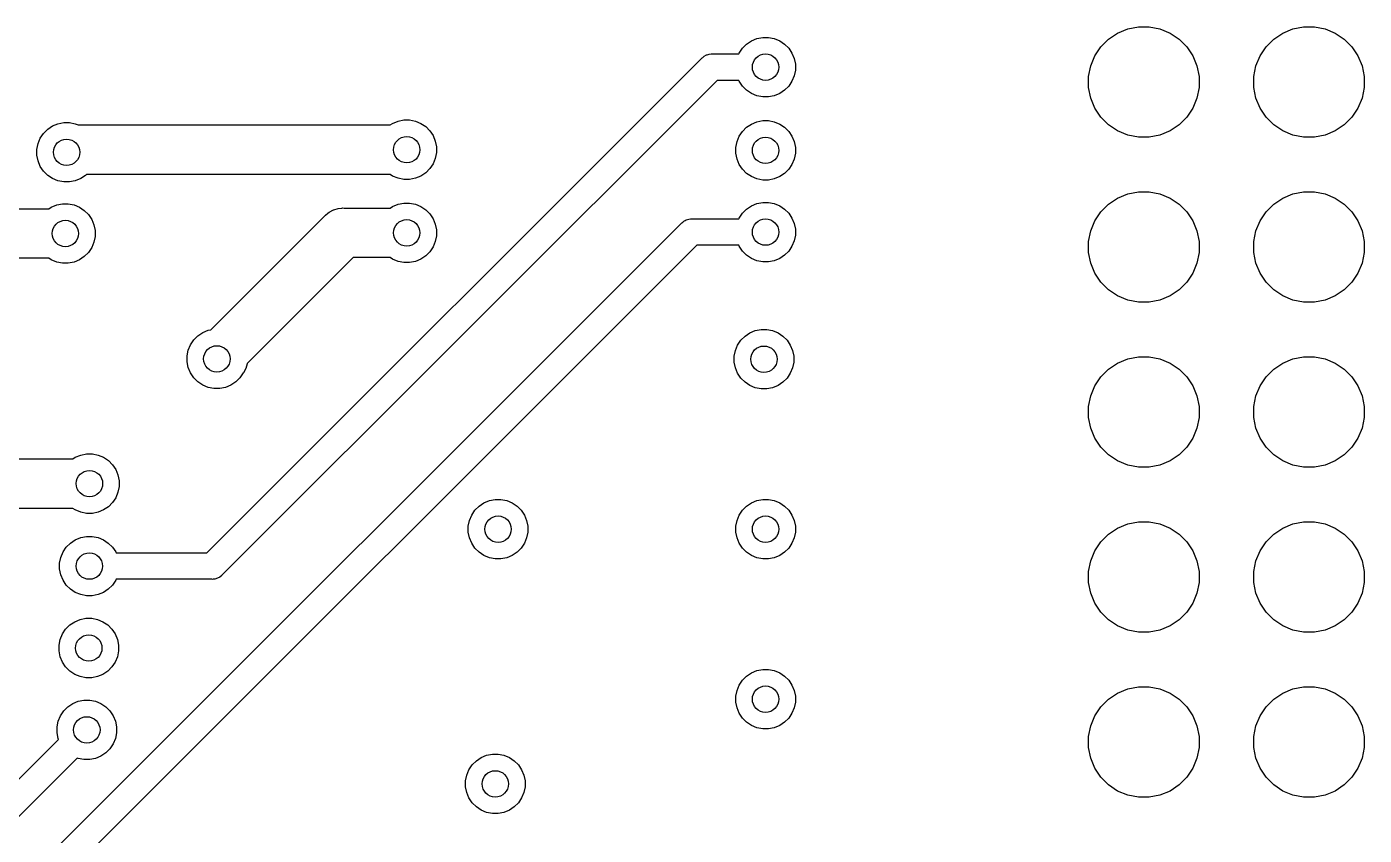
# Model space of a CAD drawing. Extents: x 3.58 to 7.49, y -4.48 to -2.36.
# Drawn here: x 6.597 to 7.407, y -3.963 to -3.474 of the extents above; entities that cross this region are included whole.
import ezdxf

# ---------------------------------------------------------------- set-up
doc = ezdxf.new("R2010")
doc.units = 0
doc.header["$MEASUREMENT"] = 0
doc.layers.add('BLACK', color=7, linetype='CONTINUOUS')

msp = doc.modelspace()

# ---------------------------------------------------------------- linework, layer by layer
at = {"layer": 'BLACK', "linetype": 'CONTINUOUS'}
for p, q in [((7.26333, -3.47481), (7.26979, -3.47353)), ((7.26979, -3.47353), (7.27638, -3.47353)), ((7.27638, -3.47353), (7.28285, -3.47481)), ((7.36333, -3.47481), (7.36979, -3.47353)), ((7.36979, -3.47353), (7.37638, -3.47353)), ((7.37638, -3.47353), (7.38285, -3.47481)), ((7.03261, -3.48405), (7.03556, -3.48208)), ((7.03556, -3.48208), (7.03883, -3.48072)), ((7.03883, -3.48072), (7.04231, -3.48003)), ((7.04231, -3.48003), (7.04586, -3.48003)), ((7.04586, -3.48003), (7.04933, -3.48072)), ((7.04933, -3.48072), (7.05261, -3.48208)), ((7.05261, -3.48208), (7.05556, -3.48405)), ((7.24709, -3.48566), (7.25175, -3.481)), ((7.25175, -3.481), (7.25724, -3.47734)), ((7.25724, -3.47734), (7.26333, -3.47481)), ((7.28285, -3.47481), (7.28894, -3.47734)), ((7.28894, -3.47734), (7.29442, -3.481)), ((7.29442, -3.481), (7.29908, -3.48566)), ((7.34709, -3.48566), (7.35175, -3.481)), ((7.35175, -3.481), (7.35724, -3.47734)), ((7.35724, -3.47734), (7.36333, -3.47481)), ((7.38285, -3.47481), (7.38894, -3.47734)), ((7.38894, -3.47734), (7.39442, -3.481)), ((7.39442, -3.481), (7.39908, -3.48566)), ((7.00869, -3.4905), (7.00985, -3.49015)), ((7.00985, -3.49015), (7.01102, -3.49003)), ((7.01102, -3.49003), (7.01142, -3.48999)), ((7.01102, -3.49003), (7.01102, -3.49003)), ((7.01142, -3.48999), (7.01181, -3.49003)), ((7.01181, -3.49003), (7.02791, -3.49003)), ((7.02791, -3.49003), (7.02813, -3.48951)), ((7.02813, -3.48951), (7.0301, -3.48656)), ((7.0301, -3.48656), (7.03261, -3.48405)), ((7.05556, -3.48405), (7.05806, -3.48656)), ((7.05806, -3.48656), (7.06003, -3.48951)), ((7.06003, -3.48951), (7.06139, -3.49278)), ((7.24343, -3.49114), (7.24709, -3.48566)), ((7.29908, -3.48566), (7.30274, -3.49114)), ((7.34343, -3.49114), (7.34709, -3.48566)), ((7.39908, -3.48566), (7.40274, -3.49114)), ((6.7058, -3.79234), (7.00548, -3.49265)), ((7.00548, -3.49265), (7.00573, -3.49235)), ((7.00573, -3.49235), (7.00604, -3.4921)), ((7.00604, -3.4921), (7.00695, -3.49135)), ((7.00695, -3.49135), (7.00834, -3.4906)), ((7.00834, -3.4906), (7.00869, -3.4905)), ((7.06139, -3.49278), (7.06208, -3.49626)), ((7.06208, -3.49626), (7.06208, -3.4998)), ((7.23962, -3.5037), (7.24091, -3.49723)), ((7.24091, -3.49723), (7.24343, -3.49114)), ((7.30274, -3.49114), (7.30527, -3.49723)), ((7.30527, -3.49723), (7.30655, -3.5037)), ((7.33962, -3.5037), (7.34091, -3.49723)), ((7.34091, -3.49723), (7.34343, -3.49114)), ((7.40274, -3.49114), (7.40527, -3.49723)), ((7.40527, -3.49723), (7.40655, -3.5037)), ((7.01473, -3.50603), (6.71505, -3.80572)), ((7.02791, -3.50603), (7.01473, -3.50603)), ((7.02813, -3.50656), (7.02791, -3.50603)), ((7.0301, -3.50951), (7.02813, -3.50656)), ((7.06003, -3.50656), (7.05806, -3.50951)), ((7.06139, -3.50328), (7.06003, -3.50656)), ((7.06208, -3.4998), (7.06139, -3.50328)), ((7.23962, -3.51029), (7.23962, -3.5037)), ((7.30655, -3.5037), (7.30655, -3.51029)), ((7.33962, -3.51029), (7.33962, -3.5037)), ((7.40655, -3.5037), (7.40655, -3.51029)), ((7.03261, -3.51201), (7.0301, -3.50951)), ((7.03556, -3.51398), (7.03261, -3.51201)), ((7.03883, -3.51534), (7.03556, -3.51398)), ((7.05261, -3.51398), (7.04933, -3.51534)), ((7.05556, -3.51201), (7.05261, -3.51398)), ((7.05806, -3.50951), (7.05556, -3.51201)), ((7.24091, -3.51675), (7.23962, -3.51029)), ((7.30655, -3.51029), (7.30527, -3.51675)), ((7.34091, -3.51675), (7.33962, -3.51029)), ((7.40655, -3.51029), (7.40527, -3.51675)), ((7.04231, -3.51603), (7.03883, -3.51534)), ((7.04586, -3.51603), (7.04231, -3.51603)), ((7.04933, -3.51534), (7.04586, -3.51603)), ((7.24343, -3.52284), (7.24091, -3.51675)), ((7.30527, -3.51675), (7.30274, -3.52284)), ((7.34343, -3.52284), (7.34091, -3.51675)), ((7.40527, -3.51675), (7.40274, -3.52284)), ((6.81825, -3.53208), (6.82152, -3.53072)), ((6.82152, -3.53072), (6.825, -3.53003)), ((6.825, -3.53003), (6.82854, -3.53003)), ((6.82854, -3.53003), (6.83202, -3.53072)), ((6.83202, -3.53072), (6.8353, -3.53208)), ((7.03883, -3.53112), (7.04231, -3.53043)), ((7.04231, -3.53043), (7.04586, -3.53043)), ((7.04586, -3.53043), (7.04933, -3.53112)), ((7.24709, -3.52832), (7.24343, -3.52284)), ((7.25175, -3.53299), (7.24709, -3.52832)), ((7.29908, -3.52832), (7.29442, -3.53299)), ((7.30274, -3.52284), (7.29908, -3.52832)), ((7.34709, -3.52832), (7.34343, -3.52284)), ((7.35175, -3.53299), (7.34709, -3.52832)), ((7.39908, -3.52832), (7.39442, -3.53299)), ((7.40274, -3.52284), (7.39908, -3.52832)), ((6.60491, -3.54108), (6.60688, -3.53813)), ((6.60688, -3.53813), (6.60939, -3.53562)), ((6.60939, -3.53562), (6.61234, -3.53365)), ((6.61234, -3.53365), (6.61562, -3.5323)), ((6.61562, -3.5323), (6.61909, -3.53161)), ((6.61909, -3.53161), (6.62264, -3.53161)), ((6.62264, -3.53161), (6.62612, -3.5323)), ((6.62612, -3.5323), (6.62789, -3.53303)), ((6.62789, -3.53303), (6.81682, -3.53303)), ((6.81682, -3.53303), (6.81825, -3.53208)), ((6.8353, -3.53208), (6.83825, -3.53405)), ((6.83825, -3.53405), (6.84075, -3.53656)), ((6.84075, -3.53656), (6.84272, -3.53951)), ((7.02813, -3.5399), (7.0301, -3.53695)), ((7.0301, -3.53695), (7.03261, -3.53444)), ((7.03261, -3.53444), (7.03556, -3.53247)), ((7.03556, -3.53247), (7.03883, -3.53112)), ((7.04933, -3.53112), (7.05261, -3.53247)), ((7.05261, -3.53247), (7.05556, -3.53444)), ((7.05556, -3.53444), (7.05806, -3.53695)), ((7.05806, -3.53695), (7.06003, -3.5399)), ((7.25724, -3.53665), (7.25175, -3.53299)), ((7.26333, -3.53917), (7.25724, -3.53665)), ((7.28894, -3.53665), (7.28285, -3.53917)), ((7.29442, -3.53299), (7.28894, -3.53665)), ((7.35724, -3.53665), (7.35175, -3.53299)), ((7.36333, -3.53917), (7.35724, -3.53665)), ((7.38894, -3.53665), (7.38285, -3.53917)), ((7.39442, -3.53299), (7.38894, -3.53665)), ((6.60287, -3.54783), (6.60356, -3.54436)), ((6.60356, -3.54436), (6.60491, -3.54108)), ((6.84272, -3.53951), (6.84408, -3.54278)), ((6.84408, -3.54278), (6.84477, -3.54626)), ((6.84477, -3.54626), (6.84477, -3.5498)), ((7.02608, -3.54665), (7.02677, -3.54317)), ((7.02608, -3.5502), (7.02608, -3.54665)), ((7.02677, -3.54317), (7.02813, -3.5399)), ((7.06003, -3.5399), (7.06139, -3.54317)), ((7.06139, -3.54317), (7.06208, -3.54665)), ((7.06208, -3.54665), (7.06208, -3.5502)), ((7.26979, -3.54046), (7.26333, -3.53917)), ((7.27638, -3.54046), (7.26979, -3.54046)), ((7.28285, -3.53917), (7.27638, -3.54046)), ((7.36979, -3.54046), (7.36333, -3.53917)), ((7.37638, -3.54046), (7.36979, -3.54046)), ((7.38285, -3.53917), (7.37638, -3.54046)), ((6.60287, -3.55138), (6.60287, -3.54783)), ((6.60356, -3.55486), (6.60287, -3.55138)), ((6.60491, -3.55813), (6.60356, -3.55486)), ((6.84408, -3.55328), (6.84272, -3.55656)), ((6.84477, -3.5498), (6.84408, -3.55328)), ((7.02677, -3.55368), (7.02608, -3.5502)), ((7.02813, -3.55695), (7.02677, -3.55368)), ((7.06139, -3.55368), (7.06003, -3.55695)), ((7.06208, -3.5502), (7.06139, -3.55368)), ((6.60688, -3.56108), (6.60491, -3.55813)), ((6.60939, -3.56359), (6.60688, -3.56108)), ((6.6329, -3.56303), (6.63234, -3.56359)), ((6.81682, -3.56303), (6.6329, -3.56303)), ((6.81825, -3.56398), (6.81682, -3.56303)), ((6.83825, -3.56201), (6.8353, -3.56398)), ((6.84075, -3.55951), (6.83825, -3.56201)), ((6.84272, -3.55656), (6.84075, -3.55951)), ((7.0301, -3.5599), (7.02813, -3.55695)), ((7.03261, -3.56241), (7.0301, -3.5599)), ((7.03556, -3.56438), (7.03261, -3.56241)), ((7.05556, -3.56241), (7.05261, -3.56438)), ((7.05806, -3.5599), (7.05556, -3.56241)), ((7.06003, -3.55695), (7.05806, -3.5599)), ((6.61234, -3.56556), (6.60939, -3.56359)), ((6.61562, -3.56691), (6.61234, -3.56556)), ((6.61909, -3.56761), (6.61562, -3.56691)), ((6.62264, -3.56761), (6.61909, -3.56761)), ((6.62612, -3.56691), (6.62264, -3.56761)), ((6.62939, -3.56556), (6.62612, -3.56691)), ((6.63234, -3.56359), (6.62939, -3.56556)), ((6.82152, -3.56534), (6.81825, -3.56398)), ((6.825, -3.56603), (6.82152, -3.56534)), ((6.82854, -3.56603), (6.825, -3.56603)), ((6.83202, -3.56534), (6.82854, -3.56603)), ((6.8353, -3.56398), (6.83202, -3.56534)), ((7.03883, -3.56573), (7.03556, -3.56438)), ((7.04231, -3.56643), (7.03883, -3.56573)), ((7.04586, -3.56643), (7.04231, -3.56643)), ((7.04933, -3.56573), (7.04586, -3.56643)), ((7.05261, -3.56438), (7.04933, -3.56573)), ((7.25175, -3.581), (7.25724, -3.57734)), ((7.25724, -3.57734), (7.26333, -3.57481)), ((7.26333, -3.57481), (7.26979, -3.57353)), ((7.26979, -3.57353), (7.27638, -3.57353)), ((7.27638, -3.57353), (7.28285, -3.57481)), ((7.28285, -3.57481), (7.28894, -3.57734)), ((7.28894, -3.57734), (7.29442, -3.581)), ((7.35175, -3.581), (7.35724, -3.57734)), ((7.35724, -3.57734), (7.36333, -3.57481)), ((7.36333, -3.57481), (7.36979, -3.57353)), ((7.36979, -3.57353), (7.37638, -3.57353)), ((7.37638, -3.57353), (7.38285, -3.57481)), ((7.38285, -3.57481), (7.38894, -3.57734)), ((7.38894, -3.57734), (7.39442, -3.581)), ((6.36058, -3.58382), (6.61013, -3.58382)), ((6.61013, -3.58382), (6.61155, -3.58287)), ((6.61155, -3.58287), (6.61483, -3.58151)), ((6.61483, -3.58151), (6.61831, -3.58082)), ((6.61831, -3.58082), (6.62185, -3.58082)), ((6.62185, -3.58082), (6.62533, -3.58151)), ((6.62533, -3.58151), (6.6286, -3.58287)), ((6.6286, -3.58287), (6.63155, -3.58484)), ((6.63155, -3.58484), (6.63406, -3.58734)), ((6.63406, -3.58734), (6.63603, -3.59029)), ((6.77753, -3.58777), (6.77905, -3.58652)), ((6.77905, -3.58652), (6.77982, -3.58589)), ((6.77982, -3.58589), (6.78242, -3.5845)), ((6.78242, -3.5845), (6.78261, -3.58444)), ((6.78261, -3.58444), (6.78525, -3.58364)), ((6.78525, -3.58364), (6.78745, -3.58343)), ((6.78745, -3.58343), (6.78819, -3.58335)), ((6.78745, -3.58343), (6.78745, -3.58343)), ((6.78819, -3.58335), (6.78893, -3.58343)), ((6.78893, -3.58343), (6.81682, -3.58343)), ((6.81682, -3.58343), (6.81825, -3.58247)), ((6.81825, -3.58247), (6.82152, -3.58112)), ((6.82152, -3.58112), (6.825, -3.58043)), ((6.825, -3.58043), (6.82854, -3.58043)), ((6.82854, -3.58043), (6.83202, -3.58112)), ((6.83202, -3.58112), (6.8353, -3.58247)), ((6.8353, -3.58247), (6.83825, -3.58444)), ((6.83825, -3.58444), (6.84075, -3.58695)), ((6.84075, -3.58695), (6.84272, -3.5899)), ((7.02813, -3.58947), (7.0301, -3.58652)), ((7.0301, -3.58652), (7.03261, -3.58401)), ((7.03261, -3.58401), (7.03556, -3.58204)), ((7.03556, -3.58204), (7.03883, -3.58068)), ((7.03883, -3.58068), (7.04231, -3.57999)), ((7.04231, -3.57999), (7.04586, -3.57999)), ((7.04586, -3.57999), (7.04933, -3.58068)), ((7.04933, -3.58068), (7.05261, -3.58204)), ((7.05261, -3.58204), (7.05556, -3.58401)), ((7.05556, -3.58401), (7.05806, -3.58652)), ((7.05806, -3.58652), (7.06003, -3.58947)), ((7.24343, -3.59114), (7.24709, -3.58566)), ((7.24709, -3.58566), (7.25175, -3.581)), ((7.29442, -3.581), (7.29908, -3.58566)), ((7.29908, -3.58566), (7.30274, -3.59114)), ((7.34343, -3.59114), (7.34709, -3.58566)), ((7.34709, -3.58566), (7.35175, -3.581)), ((7.39442, -3.581), (7.39908, -3.58566)), ((7.39908, -3.58566), (7.40274, -3.59114)), ((6.30077, -4.28499), (6.99315, -3.59261)), ((6.63603, -3.59029), (6.63739, -3.59357)), ((6.63739, -3.59357), (6.63808, -3.59705)), ((6.70824, -3.65716), (6.77706, -3.58834)), ((6.77706, -3.58834), (6.77753, -3.58777)), ((6.84272, -3.5899), (6.84408, -3.59317)), ((6.84408, -3.59317), (6.84477, -3.59665)), ((6.99315, -3.59261), (6.9934, -3.59231)), ((6.9934, -3.59231), (6.99394, -3.59186)), ((6.99394, -3.59186), (6.99462, -3.59131)), ((6.99462, -3.59131), (6.99536, -3.59091)), ((6.99536, -3.59091), (6.99601, -3.59057)), ((6.99601, -3.59057), (6.99752, -3.59011)), ((6.99752, -3.59011), (6.99869, -3.58999)), ((6.99869, -3.58999), (6.99909, -3.58995)), ((6.99869, -3.58999), (6.99869, -3.58999)), ((6.99909, -3.58995), (6.99948, -3.58999)), ((6.99948, -3.58999), (7.02791, -3.58999)), ((7.02791, -3.58999), (7.02813, -3.58947)), ((7.06003, -3.58947), (7.06139, -3.59274)), ((7.06139, -3.59274), (7.06208, -3.59622)), ((7.24091, -3.59723), (7.24343, -3.59114)), ((7.30274, -3.59114), (7.30527, -3.59723)), ((7.34091, -3.59723), (7.34343, -3.59114)), ((7.40274, -3.59114), (7.40527, -3.59723)), ((6.63808, -3.60059), (6.63739, -3.60407)), ((6.63808, -3.59705), (6.63808, -3.60059)), ((6.84408, -3.60368), (6.84272, -3.60695)), ((6.84477, -3.6002), (6.84408, -3.60368)), ((6.84477, -3.59665), (6.84477, -3.6002)), ((7.06139, -3.60324), (7.06003, -3.60652)), ((7.06208, -3.59976), (7.06139, -3.60324)), ((7.06208, -3.59622), (7.06208, -3.59976)), ((7.23962, -3.6037), (7.24091, -3.59723)), ((7.23962, -3.61029), (7.23962, -3.6037)), ((7.30527, -3.59723), (7.30655, -3.6037)), ((7.30655, -3.6037), (7.30655, -3.61029)), ((7.33962, -3.6037), (7.34091, -3.59723)), ((7.33962, -3.61029), (7.33962, -3.6037)), ((7.40527, -3.59723), (7.40655, -3.6037)), ((7.40655, -3.6037), (7.40655, -3.61029)), ((7.0024, -3.60599), (6.31002, -4.29837)), ((6.63406, -3.61029), (6.63155, -3.6128)), ((6.63603, -3.60735), (6.63406, -3.61029)), ((6.63739, -3.60407), (6.63603, -3.60735)), ((6.84075, -3.6099), (6.83825, -3.61241)), ((6.84272, -3.60695), (6.84075, -3.6099)), ((7.02791, -3.60599), (7.0024, -3.60599)), ((7.02813, -3.60652), (7.02791, -3.60599)), ((7.0301, -3.60947), (7.02813, -3.60652)), ((7.03261, -3.61197), (7.0301, -3.60947)), ((7.05806, -3.60947), (7.05556, -3.61197)), ((7.06003, -3.60652), (7.05806, -3.60947)), ((7.24091, -3.61675), (7.23962, -3.61029)), ((7.30655, -3.61029), (7.30527, -3.61675)), ((7.34091, -3.61675), (7.33962, -3.61029)), ((7.40655, -3.61029), (7.40527, -3.61675)), ((6.61013, -3.61382), (6.36606, -3.61382)), ((6.61155, -3.61477), (6.61013, -3.61382)), ((6.61483, -3.61613), (6.61155, -3.61477)), ((6.61831, -3.61682), (6.61483, -3.61613)), ((6.62185, -3.61682), (6.61831, -3.61682)), ((6.62533, -3.61613), (6.62185, -3.61682)), ((6.6286, -3.61477), (6.62533, -3.61613)), ((6.63155, -3.6128), (6.6286, -3.61477)), ((6.7944, -3.61343), (6.73014, -3.67768)), ((6.81682, -3.61343), (6.7944, -3.61343)), ((6.81825, -3.61438), (6.81682, -3.61343)), ((6.82152, -3.61573), (6.81825, -3.61438)), ((6.825, -3.61643), (6.82152, -3.61573)), ((6.82854, -3.61643), (6.825, -3.61643)), ((6.83202, -3.61573), (6.82854, -3.61643)), ((6.8353, -3.61438), (6.83202, -3.61573)), ((6.83825, -3.61241), (6.8353, -3.61438)), ((7.03556, -3.61394), (7.03261, -3.61197)), ((7.03883, -3.6153), (7.03556, -3.61394)), ((7.04231, -3.61599), (7.03883, -3.6153)), ((7.04586, -3.61599), (7.04231, -3.61599)), ((7.04933, -3.6153), (7.04586, -3.61599)), ((7.05261, -3.61394), (7.04933, -3.6153)), ((7.05556, -3.61197), (7.05261, -3.61394)), ((7.24343, -3.62284), (7.24091, -3.61675)), ((7.30527, -3.61675), (7.30274, -3.62284)), ((7.34343, -3.62284), (7.34091, -3.61675)), ((7.40527, -3.61675), (7.40274, -3.62284)), ((7.24709, -3.62832), (7.24343, -3.62284)), ((7.30274, -3.62284), (7.29908, -3.62832)), ((7.34709, -3.62832), (7.34343, -3.62284)), ((7.40274, -3.62284), (7.39908, -3.62832)), ((7.25175, -3.63299), (7.24709, -3.62832)), ((7.25724, -3.63665), (7.25175, -3.63299)), ((7.29442, -3.63299), (7.28894, -3.63665)), ((7.29908, -3.62832), (7.29442, -3.63299)), ((7.35175, -3.63299), (7.34709, -3.62832)), ((7.35724, -3.63665), (7.35175, -3.63299)), ((7.39442, -3.63299), (7.38894, -3.63665)), ((7.39908, -3.62832), (7.39442, -3.63299)), ((7.26333, -3.63917), (7.25724, -3.63665)), ((7.26979, -3.64046), (7.26333, -3.63917)), ((7.27638, -3.64046), (7.26979, -3.64046)), ((7.28285, -3.63917), (7.27638, -3.64046)), ((7.28894, -3.63665), (7.28285, -3.63917)), ((7.36333, -3.63917), (7.35724, -3.63665)), ((7.36979, -3.64046), (7.36333, -3.63917)), ((7.37638, -3.64046), (7.36979, -3.64046)), ((7.38285, -3.63917), (7.37638, -3.64046)), ((7.38894, -3.63665), (7.38285, -3.63917)), ((6.70034, -3.66082), (6.70328, -3.65885)), ((6.70328, -3.65885), (6.70656, -3.65749)), ((6.70656, -3.65749), (6.70824, -3.65716)), ((7.03161, -3.66101), (7.03456, -3.65904)), ((7.03456, -3.65904), (7.03784, -3.65768)), ((7.03784, -3.65768), (7.04131, -3.65699)), ((7.04131, -3.65699), (7.04486, -3.65699)), ((7.04486, -3.65699), (7.04834, -3.65768)), ((7.04834, -3.65768), (7.05161, -3.65904)), ((7.05161, -3.65904), (7.05456, -3.66101)), ((6.6945, -3.66955), (6.69586, -3.66628)), ((6.69586, -3.66628), (6.69783, -3.66333)), ((6.69783, -3.66333), (6.70034, -3.66082)), ((7.02578, -3.66974), (7.02714, -3.66647)), ((7.02714, -3.66647), (7.02911, -3.66352)), ((7.02911, -3.66352), (7.03161, -3.66101)), ((7.05456, -3.66101), (7.05707, -3.66352)), ((7.05707, -3.66352), (7.05904, -3.66647)), ((7.05904, -3.66647), (7.06039, -3.66974)), ((6.69381, -3.67303), (6.6945, -3.66955)), ((6.69381, -3.67658), (6.69381, -3.67303)), ((6.6945, -3.68005), (6.69381, -3.67658)), ((7.02509, -3.67322), (7.02578, -3.66974)), ((7.02509, -3.67676), (7.02509, -3.67322)), ((7.06039, -3.66974), (7.06109, -3.67322)), ((7.06109, -3.67322), (7.06109, -3.67676)), ((7.25724, -3.67734), (7.26333, -3.67481)), ((7.26333, -3.67481), (7.26979, -3.67353)), ((7.26979, -3.67353), (7.27638, -3.67353)), ((7.27638, -3.67353), (7.28285, -3.67481)), ((7.28285, -3.67481), (7.28894, -3.67734)), ((7.35724, -3.67734), (7.36333, -3.67481)), ((7.36333, -3.67481), (7.36979, -3.67353)), ((7.36979, -3.67353), (7.37638, -3.67353)), ((7.37638, -3.67353), (7.38285, -3.67481)), ((7.38285, -3.67481), (7.38894, -3.67734)), ((6.69586, -3.68333), (6.6945, -3.68005)), ((6.69783, -3.68628), (6.69586, -3.68333)), ((6.72776, -3.68333), (6.72579, -3.68628)), ((6.72789, -3.68318), (6.72776, -3.68333)), ((6.72776, -3.68333), (6.72776, -3.68333)), ((6.72928, -3.68057), (6.72789, -3.68318)), ((6.73014, -3.67774), (6.72928, -3.68057)), ((6.73014, -3.67768), (6.73014, -3.67774)), ((7.02578, -3.68024), (7.02509, -3.67676)), ((7.02714, -3.68352), (7.02578, -3.68024)), ((7.02911, -3.68647), (7.02714, -3.68352)), ((7.05904, -3.68352), (7.05707, -3.68647)), ((7.06039, -3.68024), (7.05904, -3.68352)), ((7.06109, -3.67676), (7.06039, -3.68024)), ((7.24709, -3.68566), (7.25175, -3.681)), ((7.25175, -3.681), (7.25724, -3.67734)), ((7.28894, -3.67734), (7.29442, -3.681)), ((7.29442, -3.681), (7.29908, -3.68566)), ((7.34709, -3.68566), (7.35175, -3.681)), ((7.35175, -3.681), (7.35724, -3.67734)), ((7.38894, -3.67734), (7.39442, -3.681)), ((7.39442, -3.681), (7.39908, -3.68566)), ((6.70034, -3.68878), (6.69783, -3.68628)), ((6.70328, -3.69075), (6.70034, -3.68878)), ((6.70656, -3.69211), (6.70328, -3.69075)), ((6.71004, -3.6928), (6.70656, -3.69211)), ((6.71358, -3.6928), (6.71004, -3.6928)), ((6.71706, -3.69211), (6.71358, -3.6928)), ((6.72034, -3.69075), (6.71706, -3.69211)), ((6.72329, -3.68878), (6.72034, -3.69075)), ((6.72579, -3.68628), (6.72329, -3.68878)), ((7.03161, -3.68897), (7.02911, -3.68647)), ((7.03456, -3.69094), (7.03161, -3.68897)), ((7.03784, -3.6923), (7.03456, -3.69094)), ((7.04131, -3.69299), (7.03784, -3.6923)), ((7.04834, -3.6923), (7.04486, -3.69299)), ((7.05161, -3.69094), (7.04834, -3.6923)), ((7.05456, -3.68897), (7.05161, -3.69094)), ((7.05707, -3.68647), (7.05456, -3.68897)), ((7.24091, -3.69723), (7.24343, -3.69114)), ((7.24343, -3.69114), (7.24709, -3.68566)), ((7.29908, -3.68566), (7.30274, -3.69114)), ((7.30274, -3.69114), (7.30527, -3.69723)), ((7.34091, -3.69723), (7.34343, -3.69114)), ((7.34343, -3.69114), (7.34709, -3.68566)), ((7.39908, -3.68566), (7.40274, -3.69114)), ((7.40274, -3.69114), (7.40527, -3.69723)), ((7.04486, -3.69299), (7.04131, -3.69299)), ((7.23962, -3.7037), (7.24091, -3.69723)), ((7.30527, -3.69723), (7.30655, -3.7037)), ((7.33962, -3.7037), (7.34091, -3.69723)), ((7.40527, -3.69723), (7.40655, -3.7037)), ((7.23962, -3.71029), (7.23962, -3.7037)), ((7.30655, -3.7037), (7.30655, -3.71029)), ((7.33962, -3.71029), (7.33962, -3.7037)), ((7.40655, -3.7037), (7.40655, -3.71029)), ((7.24091, -3.71675), (7.23962, -3.71029)), ((7.24343, -3.72284), (7.24091, -3.71675)), ((7.30527, -3.71675), (7.30274, -3.72284)), ((7.30655, -3.71029), (7.30527, -3.71675)), ((7.34091, -3.71675), (7.33962, -3.71029)), ((7.34343, -3.72284), (7.34091, -3.71675)), ((7.40527, -3.71675), (7.40274, -3.72284)), ((7.40655, -3.71029), (7.40527, -3.71675)), ((7.24709, -3.72832), (7.24343, -3.72284)), ((7.30274, -3.72284), (7.29908, -3.72832)), ((7.34709, -3.72832), (7.34343, -3.72284)), ((7.40274, -3.72284), (7.39908, -3.72832)), ((6.62612, -3.73444), (6.6294, -3.73309)), ((6.6294, -3.73309), (6.63287, -3.73239)), ((6.63287, -3.73239), (6.63642, -3.73239)), ((6.63642, -3.73239), (6.6399, -3.73309)), ((6.6399, -3.73309), (6.64317, -3.73444)), ((7.25175, -3.73299), (7.24709, -3.72832)), ((7.25724, -3.73665), (7.25175, -3.73299)), ((7.29442, -3.73299), (7.28894, -3.73665)), ((7.29908, -3.72832), (7.29442, -3.73299)), ((7.35175, -3.73299), (7.34709, -3.72832)), ((7.35724, -3.73665), (7.35175, -3.73299)), ((7.39442, -3.73299), (7.38894, -3.73665)), ((7.39908, -3.72832), (7.39442, -3.73299)), ((6.53893, -3.73539), (6.6247, -3.73539)), ((6.6247, -3.73539), (6.62612, -3.73444)), ((6.64317, -3.73444), (6.64612, -3.73641)), ((6.64612, -3.73641), (6.64863, -3.73892)), ((6.64863, -3.73892), (6.6506, -3.74187)), ((7.26333, -3.73917), (7.25724, -3.73665)), ((7.26979, -3.74046), (7.26333, -3.73917)), ((7.27638, -3.74046), (7.26979, -3.74046)), ((7.28285, -3.73917), (7.27638, -3.74046)), ((7.28894, -3.73665), (7.28285, -3.73917)), ((7.36333, -3.73917), (7.35724, -3.73665)), ((7.36979, -3.74046), (7.36333, -3.73917)), ((7.37638, -3.74046), (7.36979, -3.74046)), ((7.38285, -3.73917), (7.37638, -3.74046)), ((7.38894, -3.73665), (7.38285, -3.73917)), ((6.6506, -3.74187), (6.65195, -3.74514)), ((6.65195, -3.74514), (6.65265, -3.74862)), ((6.65265, -3.74862), (6.65265, -3.75217)), ((6.65195, -3.75564), (6.6506, -3.75892)), ((6.65265, -3.75217), (6.65195, -3.75564)), ((6.6247, -3.76539), (6.5444, -3.76539)), ((6.62612, -3.76635), (6.6247, -3.76539)), ((6.64612, -3.76438), (6.64317, -3.76635)), ((6.64863, -3.76187), (6.64612, -3.76438)), ((6.6506, -3.75892), (6.64863, -3.76187)), ((6.8681, -3.76652), (6.87061, -3.76401)), ((6.87061, -3.76401), (6.87356, -3.76204)), ((6.87356, -3.76204), (6.87683, -3.76068)), ((6.87683, -3.76068), (6.88031, -3.75999)), ((6.88031, -3.75999), (6.88386, -3.75999)), ((6.88386, -3.75999), (6.88733, -3.76068)), ((6.88733, -3.76068), (6.89061, -3.76204)), ((6.89061, -3.76204), (6.89356, -3.76401)), ((6.89356, -3.76401), (6.89606, -3.76652)), ((7.0301, -3.76652), (7.03261, -3.76401)), ((7.03261, -3.76401), (7.03556, -3.76204)), ((7.03556, -3.76204), (7.03883, -3.76068)), ((7.03883, -3.76068), (7.04231, -3.75999)), ((7.04231, -3.75999), (7.04586, -3.75999)), ((7.04586, -3.75999), (7.04933, -3.76068)), ((7.04933, -3.76068), (7.05261, -3.76204)), ((7.05261, -3.76204), (7.05556, -3.76401)), ((7.05556, -3.76401), (7.05806, -3.76652)), ((6.6294, -3.7677), (6.62612, -3.76635)), ((6.63287, -3.76839), (6.6294, -3.7677)), ((6.63642, -3.76839), (6.63287, -3.76839)), ((6.6399, -3.7677), (6.63642, -3.76839)), ((6.64317, -3.76635), (6.6399, -3.7677)), ((6.86408, -3.77622), (6.86477, -3.77274)), ((6.86477, -3.77274), (6.86613, -3.76947)), ((6.86613, -3.76947), (6.8681, -3.76652)), ((6.89606, -3.76652), (6.89803, -3.76947)), ((6.89803, -3.76947), (6.89939, -3.77274)), ((6.89939, -3.77274), (6.90008, -3.77622)), ((7.02608, -3.77622), (7.02677, -3.77274)), ((7.02677, -3.77274), (7.02813, -3.76947)), ((7.02813, -3.76947), (7.0301, -3.76652)), ((7.05806, -3.76652), (7.06003, -3.76947)), ((7.06003, -3.76947), (7.06139, -3.77274)), ((7.06139, -3.77274), (7.06208, -3.77622)), ((7.26333, -3.77481), (7.26979, -3.77353)), ((7.26979, -3.77353), (7.27638, -3.77353)), ((7.27638, -3.77353), (7.28285, -3.77481)), ((7.36333, -3.77481), (7.36979, -3.77353)), ((7.36979, -3.77353), (7.37638, -3.77353)), ((7.37638, -3.77353), (7.38285, -3.77481)), ((6.86408, -3.77977), (6.86408, -3.77622)), ((6.86477, -3.78324), (6.86408, -3.77977)), ((6.90008, -3.77977), (6.89939, -3.78324)), ((6.90008, -3.77622), (6.90008, -3.77977)), ((7.02608, -3.77976), (7.02608, -3.77622)), ((7.02677, -3.78324), (7.02608, -3.77976)), ((7.06208, -3.77976), (7.06139, -3.78324)), ((7.06208, -3.77622), (7.06208, -3.77976)), ((7.24709, -3.78566), (7.25175, -3.781)), ((7.25175, -3.781), (7.25724, -3.77734)), ((7.25724, -3.77734), (7.26333, -3.77481)), ((7.28285, -3.77481), (7.28894, -3.77734)), ((7.28894, -3.77734), (7.29442, -3.781)), ((7.29442, -3.781), (7.29908, -3.78566)), ((7.34709, -3.78566), (7.35175, -3.781)), ((7.35175, -3.781), (7.35724, -3.77734)), ((7.35724, -3.77734), (7.36333, -3.77481)), ((7.38285, -3.77481), (7.38894, -3.77734)), ((7.38894, -3.77734), (7.39442, -3.781)), ((7.39442, -3.781), (7.39908, -3.78566)), ((6.61866, -3.79181), (6.62063, -3.78886)), ((6.62063, -3.78886), (6.62314, -3.78636)), ((6.62314, -3.78636), (6.62609, -3.78439)), ((6.62609, -3.78439), (6.62936, -3.78303)), ((6.62936, -3.78303), (6.63284, -3.78234)), ((6.63284, -3.78234), (6.63639, -3.78234)), ((6.63639, -3.78234), (6.63986, -3.78303)), ((6.63986, -3.78303), (6.64314, -3.78439)), ((6.64314, -3.78439), (6.64609, -3.78636)), ((6.64609, -3.78636), (6.6486, -3.78886)), ((6.6486, -3.78886), (6.65057, -3.79181)), ((6.86613, -3.78652), (6.86477, -3.78324)), ((6.8681, -3.78947), (6.86613, -3.78652)), ((6.87061, -3.79197), (6.8681, -3.78947)), ((6.89606, -3.78947), (6.89356, -3.79197)), ((6.89803, -3.78652), (6.89606, -3.78947)), ((6.89939, -3.78324), (6.89803, -3.78652)), ((7.02813, -3.78652), (7.02677, -3.78324)), ((7.0301, -3.78947), (7.02813, -3.78652)), ((7.03261, -3.79197), (7.0301, -3.78947)), ((7.05806, -3.78947), (7.05556, -3.79197)), ((7.06003, -3.78652), (7.05806, -3.78947)), ((7.06139, -3.78324), (7.06003, -3.78652)), ((7.24343, -3.79114), (7.24709, -3.78566)), ((7.29908, -3.78566), (7.30274, -3.79114)), ((7.34343, -3.79114), (7.34709, -3.78566)), ((7.39908, -3.78566), (7.40274, -3.79114)), ((6.61661, -3.79856), (6.61731, -3.79509)), ((6.61731, -3.79509), (6.61866, -3.79181)), ((6.65057, -3.79181), (6.65078, -3.79234)), ((6.65078, -3.79234), (6.7058, -3.79234)), ((6.87356, -3.79394), (6.87061, -3.79197)), ((6.87683, -3.7953), (6.87356, -3.79394)), ((6.88031, -3.79599), (6.87683, -3.7953)), ((6.88386, -3.79599), (6.88031, -3.79599)), ((6.88733, -3.7953), (6.88386, -3.79599)), ((6.89061, -3.79394), (6.88733, -3.7953)), ((6.89356, -3.79197), (6.89061, -3.79394)), ((7.03556, -3.79394), (7.03261, -3.79197)), ((7.03883, -3.7953), (7.03556, -3.79394)), ((7.04231, -3.79599), (7.03883, -3.7953)), ((7.04586, -3.79599), (7.04231, -3.79599)), ((7.04933, -3.7953), (7.04586, -3.79599)), ((7.05261, -3.79394), (7.04933, -3.7953)), ((7.05556, -3.79197), (7.05261, -3.79394)), ((7.23962, -3.8037), (7.24091, -3.79723)), ((7.24091, -3.79723), (7.24343, -3.79114)), ((7.30274, -3.79114), (7.30527, -3.79723)), ((7.30527, -3.79723), (7.30655, -3.8037)), ((7.33962, -3.8037), (7.34091, -3.79723)), ((7.34091, -3.79723), (7.34343, -3.79114)), ((7.40274, -3.79114), (7.40527, -3.79723)), ((7.40527, -3.79723), (7.40655, -3.8037)), ((6.61661, -3.80211), (6.61661, -3.79856)), ((6.61731, -3.80559), (6.61661, -3.80211)), ((6.61866, -3.80886), (6.61731, -3.80559)), ((6.7148, -3.80602), (6.71358, -3.80702)), ((6.71505, -3.80572), (6.7148, -3.80602)), ((7.23962, -3.81029), (7.23962, -3.8037)), ((7.30655, -3.8037), (7.30655, -3.81029)), ((7.33962, -3.81029), (7.33962, -3.8037)), ((7.40655, -3.8037), (7.40655, -3.81029)), ((6.62063, -3.81181), (6.61866, -3.80886)), ((6.62314, -3.81432), (6.62063, -3.81181)), ((6.62609, -3.81629), (6.62314, -3.81432)), ((6.64609, -3.81432), (6.64314, -3.81629)), ((6.6486, -3.81181), (6.64609, -3.81432)), ((6.65057, -3.80886), (6.6486, -3.81181)), ((6.65078, -3.80834), (6.65057, -3.80886)), ((6.70872, -3.80834), (6.65078, -3.80834)), ((6.70911, -3.80838), (6.70872, -3.80834)), ((6.7095, -3.80834), (6.70911, -3.80838)), ((6.71068, -3.80822), (6.7095, -3.80834)), ((6.7095, -3.80834), (6.7095, -3.80834)), ((6.71219, -3.80776), (6.71068, -3.80822)), ((6.71358, -3.80702), (6.71219, -3.80776)), ((7.24091, -3.81675), (7.23962, -3.81029)), ((7.30655, -3.81029), (7.30527, -3.81675)), ((7.34091, -3.81675), (7.33962, -3.81029)), ((7.40655, -3.81029), (7.40527, -3.81675)), ((6.62936, -3.81765), (6.62609, -3.81629)), ((6.63284, -3.81834), (6.62936, -3.81765)), ((6.63639, -3.81834), (6.63284, -3.81834)), ((6.63986, -3.81765), (6.63639, -3.81834)), ((6.64314, -3.81629), (6.63986, -3.81765)), ((7.24343, -3.82284), (7.24091, -3.81675)), ((7.30527, -3.81675), (7.30274, -3.82284)), ((7.34343, -3.82284), (7.34091, -3.81675)), ((7.40527, -3.81675), (7.40274, -3.82284)), ((7.24709, -3.82832), (7.24343, -3.82284)), ((7.25175, -3.83299), (7.24709, -3.82832)), ((7.29908, -3.82832), (7.29442, -3.83299)), ((7.30274, -3.82284), (7.29908, -3.82832)), ((7.34709, -3.82832), (7.34343, -3.82284)), ((7.35175, -3.83299), (7.34709, -3.82832)), ((7.39908, -3.82832), (7.39442, -3.83299)), ((7.40274, -3.82284), (7.39908, -3.82832)), ((6.6183, -3.84147), (6.62027, -3.83853)), ((6.62027, -3.83853), (6.62278, -3.83602)), ((6.62278, -3.83602), (6.62573, -3.83405)), ((6.62573, -3.83405), (6.629, -3.83269)), ((6.629, -3.83269), (6.63248, -3.832)), ((6.63248, -3.832), (6.63602, -3.832)), ((6.63602, -3.832), (6.6395, -3.83269)), ((6.6395, -3.83269), (6.64278, -3.83405)), ((6.64278, -3.83405), (6.64573, -3.83602)), ((6.64573, -3.83602), (6.64823, -3.83853)), ((6.64823, -3.83853), (6.6502, -3.84147)), ((7.25724, -3.83665), (7.25175, -3.83299)), ((7.26333, -3.83917), (7.25724, -3.83665)), ((7.28894, -3.83665), (7.28285, -3.83917)), ((7.29442, -3.83299), (7.28894, -3.83665)), ((7.35724, -3.83665), (7.35175, -3.83299)), ((7.36333, -3.83917), (7.35724, -3.83665)), ((7.38894, -3.83665), (7.38285, -3.83917)), ((7.39442, -3.83299), (7.38894, -3.83665)), ((6.61625, -3.84823), (6.61694, -3.84475)), ((6.61694, -3.84475), (6.6183, -3.84147)), ((6.6502, -3.84147), (6.65156, -3.84475)), ((6.65156, -3.84475), (6.65225, -3.84823)), ((7.26979, -3.84046), (7.26333, -3.83917)), ((7.27638, -3.84046), (7.26979, -3.84046)), ((7.28285, -3.83917), (7.27638, -3.84046)), ((7.36979, -3.84046), (7.36333, -3.83917)), ((7.37638, -3.84046), (7.36979, -3.84046)), ((7.38285, -3.83917), (7.37638, -3.84046)), ((6.61625, -3.85177), (6.61625, -3.84823)), ((6.61694, -3.85525), (6.61625, -3.85177)), ((6.65225, -3.85177), (6.65156, -3.85525)), ((6.65225, -3.84823), (6.65225, -3.85177)), ((6.6183, -3.85853), (6.61694, -3.85525)), ((6.62027, -3.86147), (6.6183, -3.85853)), ((6.62278, -3.86398), (6.62027, -3.86147)), ((6.64823, -3.86147), (6.64573, -3.86398)), ((6.6502, -3.85853), (6.64823, -3.86147)), ((6.65156, -3.85525), (6.6502, -3.85853)), ((6.62573, -3.86595), (6.62278, -3.86398)), ((6.629, -3.86731), (6.62573, -3.86595)), ((6.63248, -3.868), (6.629, -3.86731)), ((6.63602, -3.868), (6.63248, -3.868)), ((6.6395, -3.86731), (6.63602, -3.868)), ((6.64278, -3.86595), (6.6395, -3.86731)), ((6.64573, -3.86398), (6.64278, -3.86595)), ((7.02813, -3.87247), (7.0301, -3.86952)), ((7.0301, -3.86952), (7.03261, -3.86701)), ((7.03261, -3.86701), (7.03556, -3.86504)), ((7.03556, -3.86504), (7.03883, -3.86368)), ((7.03883, -3.86368), (7.04231, -3.86299)), ((7.04231, -3.86299), (7.04586, -3.86299)), ((7.04586, -3.86299), (7.04933, -3.86368)), ((7.04933, -3.86368), (7.05261, -3.86504)), ((7.05261, -3.86504), (7.05556, -3.86701)), ((7.05556, -3.86701), (7.05806, -3.86952)), ((7.05806, -3.86952), (7.06003, -3.87247)), ((7.02608, -3.87922), (7.02677, -3.87574)), ((7.02677, -3.87574), (7.02813, -3.87247)), ((7.06003, -3.87247), (7.06139, -3.87574)), ((7.06139, -3.87574), (7.06208, -3.87922)), ((7.25175, -3.881), (7.25724, -3.87734)), ((7.25724, -3.87734), (7.26333, -3.87481)), ((7.26333, -3.87481), (7.26979, -3.87353)), ((7.26979, -3.87353), (7.27638, -3.87353)), ((7.27638, -3.87353), (7.28285, -3.87481)), ((7.28285, -3.87481), (7.28894, -3.87734)), ((7.28894, -3.87734), (7.29442, -3.881)), ((7.35175, -3.881), (7.35724, -3.87734)), ((7.35724, -3.87734), (7.36333, -3.87481)), ((7.36333, -3.87481), (7.36979, -3.87353)), ((7.36979, -3.87353), (7.37638, -3.87353)), ((7.37638, -3.87353), (7.38285, -3.87481)), ((7.38285, -3.87481), (7.38894, -3.87734)), ((7.38894, -3.87734), (7.39442, -3.881)), ((6.61909, -3.88813), (6.6216, -3.88562)), ((6.6216, -3.88562), (6.62454, -3.88365)), ((6.62454, -3.88365), (6.62782, -3.8823)), ((6.62782, -3.8823), (6.6313, -3.88161)), ((6.6313, -3.88161), (6.63484, -3.88161)), ((6.63484, -3.88161), (6.63832, -3.8823)), ((6.63832, -3.8823), (6.6416, -3.88365)), ((6.6416, -3.88365), (6.64455, -3.88562)), ((6.64455, -3.88562), (6.64705, -3.88813)), ((7.02608, -3.88277), (7.02608, -3.87922)), ((7.02677, -3.88624), (7.02608, -3.88277)), ((7.02813, -3.88952), (7.02677, -3.88624)), ((7.06139, -3.88624), (7.06003, -3.88952)), ((7.06208, -3.88277), (7.06139, -3.88624)), ((7.06208, -3.87922), (7.06208, -3.88277)), ((7.24343, -3.89114), (7.24709, -3.88566)), ((7.24709, -3.88566), (7.25175, -3.881)), ((7.29442, -3.881), (7.29908, -3.88566)), ((7.29908, -3.88566), (7.30274, -3.89114)), ((7.34343, -3.89114), (7.34709, -3.88566)), ((7.34709, -3.88566), (7.35175, -3.881)), ((7.39442, -3.881), (7.39908, -3.88566)), ((7.39908, -3.88566), (7.40274, -3.89114)), ((6.61507, -3.89783), (6.61576, -3.89436)), ((6.61576, -3.89436), (6.61712, -3.89108)), ((6.61712, -3.89108), (6.61909, -3.88813)), ((6.64705, -3.88813), (6.64902, -3.89108)), ((6.64902, -3.89108), (6.65038, -3.89436)), ((6.65038, -3.89436), (6.65107, -3.89783)), ((7.0301, -3.89247), (7.02813, -3.88952)), ((7.03261, -3.89497), (7.0301, -3.89247)), ((7.03556, -3.89694), (7.03261, -3.89497)), ((7.05556, -3.89497), (7.05261, -3.89694)), ((7.05806, -3.89247), (7.05556, -3.89497)), ((7.06003, -3.88952), (7.05806, -3.89247)), ((7.24091, -3.89723), (7.24343, -3.89114)), ((7.30274, -3.89114), (7.30527, -3.89723)), ((7.34091, -3.89723), (7.34343, -3.89114)), ((7.40274, -3.89114), (7.40527, -3.89723)), ((6.61507, -3.90138), (6.61507, -3.89783)), ((6.61576, -3.90486), (6.61507, -3.90138)), ((6.65107, -3.90138), (6.65038, -3.90486)), ((6.65107, -3.89783), (6.65107, -3.90138)), ((7.03883, -3.8983), (7.03556, -3.89694)), ((7.04231, -3.89899), (7.03883, -3.8983)), ((7.04586, -3.89899), (7.04231, -3.89899)), ((7.04933, -3.8983), (7.04586, -3.89899)), ((7.05261, -3.89694), (7.04933, -3.8983)), ((7.23962, -3.9037), (7.24091, -3.89723)), ((7.30527, -3.89723), (7.30655, -3.9037)), ((7.33962, -3.9037), (7.34091, -3.89723)), ((7.40527, -3.89723), (7.40655, -3.9037)), ((6.26337, -4.25799), (6.61598, -3.90538)), ((6.61598, -3.90538), (6.61576, -3.90486)), ((6.64705, -3.91108), (6.64455, -3.91359)), ((6.64902, -3.90813), (6.64705, -3.91108)), ((6.65038, -3.90486), (6.64902, -3.90813)), ((7.23962, -3.91029), (7.23962, -3.9037)), ((7.24091, -3.91675), (7.23962, -3.91029)), ((7.30655, -3.91029), (7.30527, -3.91675)), ((7.30655, -3.9037), (7.30655, -3.91029)), ((7.33962, -3.91029), (7.33962, -3.9037)), ((7.34091, -3.91675), (7.33962, -3.91029)), ((7.40655, -3.91029), (7.40527, -3.91675)), ((7.40655, -3.9037), (7.40655, -3.91029)), ((6.62729, -3.9167), (6.27262, -4.27137)), ((6.62782, -3.91691), (6.62729, -3.9167)), ((6.6313, -3.91761), (6.62782, -3.91691)), ((6.63484, -3.91761), (6.6313, -3.91761)), ((6.63832, -3.91691), (6.63484, -3.91761)), ((6.6416, -3.91556), (6.63832, -3.91691)), ((6.64455, -3.91359), (6.6416, -3.91556)), ((6.86643, -3.92084), (6.86894, -3.91834)), ((6.86894, -3.91834), (6.87189, -3.91637)), ((6.87189, -3.91637), (6.87516, -3.91501)), ((6.87516, -3.91501), (6.87864, -3.91432)), ((6.87864, -3.91432), (6.88219, -3.91432)), ((6.88219, -3.91432), (6.88566, -3.91501)), ((6.88566, -3.91501), (6.88894, -3.91637)), ((6.88894, -3.91637), (6.89189, -3.91834)), ((6.89189, -3.91834), (6.89439, -3.92084)), ((7.24343, -3.92284), (7.24091, -3.91675)), ((7.30527, -3.91675), (7.30274, -3.92284)), ((7.34343, -3.92284), (7.34091, -3.91675)), ((7.40527, -3.91675), (7.40274, -3.92284)), ((6.86241, -3.93055), (6.86311, -3.92707)), ((6.86311, -3.92707), (6.86446, -3.92379)), ((6.86446, -3.92379), (6.86643, -3.92084)), ((6.89439, -3.92084), (6.89636, -3.92379)), ((6.89636, -3.92379), (6.89772, -3.92707)), ((6.89772, -3.92707), (6.89841, -3.93055)), ((7.24709, -3.92832), (7.24343, -3.92284)), ((7.30274, -3.92284), (7.29908, -3.92832)), ((7.34709, -3.92832), (7.34343, -3.92284)), ((7.40274, -3.92284), (7.39908, -3.92832)), ((6.86241, -3.93409), (6.86241, -3.93055)), ((6.86311, -3.93757), (6.86241, -3.93409)), ((6.89841, -3.93409), (6.89772, -3.93757)), ((6.89841, -3.93055), (6.89841, -3.93409)), ((7.25175, -3.93299), (7.24709, -3.92832)), ((7.25724, -3.93665), (7.25175, -3.93299)), ((7.29442, -3.93299), (7.28894, -3.93665)), ((7.29908, -3.92832), (7.29442, -3.93299)), ((7.35175, -3.93299), (7.34709, -3.92832)), ((7.35724, -3.93665), (7.35175, -3.93299)), ((7.39442, -3.93299), (7.38894, -3.93665)), ((7.39908, -3.92832), (7.39442, -3.93299)), ((6.86446, -3.94085), (6.86311, -3.93757)), ((6.86643, -3.94379), (6.86446, -3.94085)), ((6.86894, -3.9463), (6.86643, -3.94379)), ((6.89439, -3.94379), (6.89189, -3.9463)), ((6.89636, -3.94085), (6.89439, -3.94379)), ((6.89772, -3.93757), (6.89636, -3.94085)), ((7.26333, -3.93917), (7.25724, -3.93665)), ((7.26979, -3.94046), (7.26333, -3.93917)), ((7.27638, -3.94046), (7.26979, -3.94046)), ((7.28285, -3.93917), (7.27638, -3.94046)), ((7.28894, -3.93665), (7.28285, -3.93917)), ((7.36333, -3.93917), (7.35724, -3.93665)), ((7.36979, -3.94046), (7.36333, -3.93917)), ((7.37638, -3.94046), (7.36979, -3.94046)), ((7.38285, -3.93917), (7.37638, -3.94046)), ((7.38894, -3.93665), (7.38285, -3.93917)), ((6.87189, -3.94827), (6.86894, -3.9463)), ((6.87516, -3.94963), (6.87189, -3.94827)), ((6.87864, -3.95032), (6.87516, -3.94963)), ((6.88219, -3.95032), (6.87864, -3.95032)), ((6.88566, -3.94963), (6.88219, -3.95032)), ((6.88894, -3.94827), (6.88566, -3.94963)), ((6.89189, -3.9463), (6.88894, -3.94827))]:
    msp.add_line(p, q, dxfattribs=at)
at = {"layer": 'BLACK'}
for centre in [(7.04408, -3.49803), (6.62087, -3.54961), (6.82677, -3.54803), (7.04408, -3.54843), (6.62008, -3.59882), (6.82677, -3.59843), (7.04408, -3.59799), (6.71181, -3.6748), (7.04309, -3.67499), (6.63465, -3.75039), (6.88208, -3.77799), (7.04408, -3.77799), (6.63461, -3.80034), (6.63425, -3.85), (7.04408, -3.88099), (6.63307, -3.89961), (6.88041, -3.93232)]:
    msp.add_circle(centre, 0.008, dxfattribs=at)

doc.saveas('drawing.dxf')
